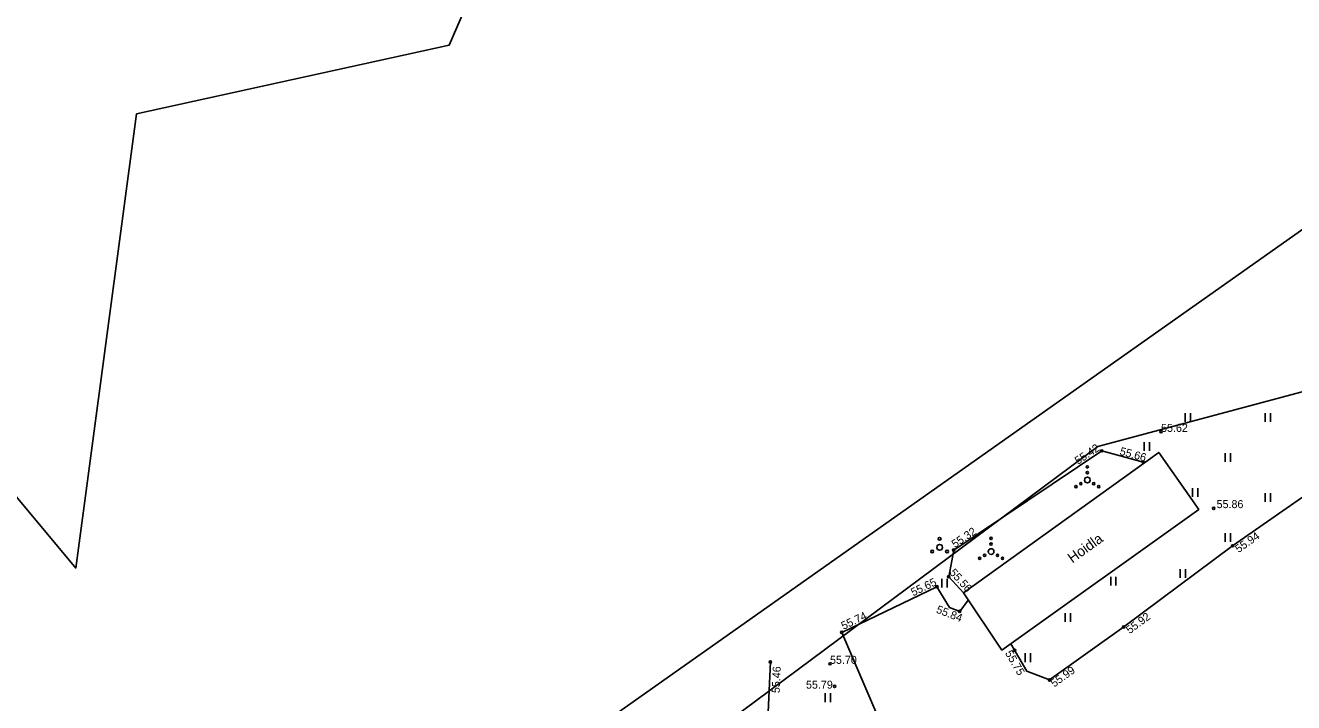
# Model space of a CAD drawing. Extents: x 634393 to 634838, y 6467669 to 6468027.
# Drawn here: x 634476.8 to 634587.8, y 6467876.6 to 6467935.8 of the extents above; entities that cross this region are included whole.
import ezdxf

# ---------------------------------------------------------------- set-up
doc = ezdxf.new("R2010")
doc.units = 0
for name, color, linetype in [('HALJASTUS', 7, 'Continuous'), ('KORGUS-EH2000', 7, 'Continuous'), ('MOOTPIIR', 7, 'Continuous'), ('PIIR', 7, 'Continuous'), ('PUU', 7, 'Continuous'), ('RAJATIS', 7, 'Continuous'), ('RELJEEF', 7, 'Continuous'), ('TEE', 7, 'Continuous'), ('VORMISTUS', 7, 'Continuous')]:
    doc.layers.add(name, color=color, linetype=linetype)

msp = doc.modelspace()

# ---------------------------------------------------------------- linework, layer by layer
at = {"layer": 'HALJASTUS'}
for p, q in [((634578.27, 6467901.88), (634578.27, 6467901.12)), ((634578.73, 6467901.88), (634578.73, 6467901.12)), ((634585.27, 6467901.88), (634585.27, 6467901.12)), ((634585.73, 6467901.88), (634585.73, 6467901.12)), ((634574.68, 6467899.36), (634574.68, 6467898.6)), ((634575.14, 6467899.36), (634575.14, 6467898.6)), ((634581.77, 6467898.38), (634581.77, 6467897.62)), ((634582.23, 6467898.38), (634582.23, 6467897.62)), ((634578.92, 6467895.32), (634578.92, 6467894.56)), ((634579.37, 6467895.32), (634579.37, 6467894.56)), ((634585.27, 6467894.88), (634585.27, 6467894.12)), ((634585.73, 6467894.88), (634585.73, 6467894.12)), ((634581.77, 6467891.38), (634581.77, 6467890.62)), ((634582.23, 6467891.38), (634582.23, 6467890.62)), ((634577.83, 6467888.24), (634577.83, 6467887.48)), ((634578.29, 6467888.24), (634578.29, 6467887.48)), ((634556.99, 6467887.4), (634556.99, 6467886.64)), ((634557.45, 6467887.4), (634557.45, 6467886.64)), ((634571.76, 6467887.56), (634571.76, 6467886.8)), ((634572.21, 6467887.56), (634572.21, 6467886.8)), ((634567.77, 6467884.38), (634567.77, 6467883.62)), ((634568.23, 6467884.38), (634568.23, 6467883.62)), ((634564.27, 6467880.88), (634564.27, 6467880.12)), ((634564.73, 6467880.88), (634564.73, 6467880.12)), ((634546.77, 6467877.38), (634546.77, 6467876.62)), ((634547.23, 6467877.38), (634547.23, 6467876.62))]:
    msp.add_line(p, q, dxfattribs=at)
msp.add_lwpolyline([(634558.87, 6467886.16), (634557.59, 6467887.58), (634558.02, 6467889.91), (634570.97, 6467898.59), (634574.72, 6467897.57)], dxfattribs=at)
for centre, radius in [((634569.71, 6467897.19), 0.1), ((634569.71, 6467896.69), 0.1), ((634569.14, 6467895.71), 0.1), ((634569.71, 6467896.04), 0.25), ((634570.27, 6467895.71), 0.1), ((634568.71, 6467895.46), 0.1), ((634570.71, 6467895.46), 0.1), ((634561.29, 6467890.93), 0.1), ((634561.29, 6467890.43), 0.1), ((634560.29, 6467889.2), 0.1), ((634560.72, 6467889.45), 0.1), ((634561.29, 6467889.78), 0.25), ((634561.85, 6467889.45), 0.1), ((634562.29, 6467889.2), 0.1)]:
    msp.add_circle(centre, radius, dxfattribs=at)
at = {"layer": 'KORGUS-EH2000'}
for centre in [(634576.16, 6467900.26), (634570.97, 6467898.59), (634574.61, 6467897.6), (634580.77, 6467893.55), (634582.42, 6467890.28), (634558.02, 6467889.91), (634556.55, 6467886.71), (634557.59, 6467887.58), (634558.55, 6467884.54), (634548.22, 6467882.71), (634572.89, 6467883.19), (634563.35, 6467881.14), (634541.99, 6467880.13), (634547.2, 6467879.96), (634547.6, 6467877.98), (634566.41, 6467878.55)]:
    msp.add_circle(centre, 0.1, dxfattribs=at)
at = {"layer": 'MOOTPIIR'}
msp.add_lwpolyline([(634487.17, 6467836.9), (634545.93, 6467752.46), (634681.97, 6467851.6), (634682.98, 6467894.64), (634674.03, 6467902.48), (634688.99, 6467927.64), (634680.21, 6467933.59), (634664.44, 6467924.08), (634570.62, 6467898.97)], close=True, dxfattribs=at)
at = {"layer": 'PIIR'}
msp.add_lwpolyline([(634588.77, 6467724.25), (634570.93, 6467716.43), (634554.95, 6467709.93), (634536.89, 6467703.21), (634514.22, 6467695.28), (634488.34, 6467687.53), (634466.22, 6467681.7), (634443.64, 6467676.53), (634418.35, 6467671.72), (634402.16, 6467668.93), (634393.38, 6467760.56), (634421.5, 6467958.63), (634473.16, 6467951.29), (634465.82, 6467906.78), (634481.21, 6467888.33), (634486.53, 6467928.08), (634513.89, 6467934.08), (634536.15, 6467985.46), (634617.7, 6467944.87)], dxfattribs=at)
at = {"layer": 'PUU'}
for centre, radius in [((634556.79, 6467890.15), 0.25), ((634556.79, 6467890.9), 0.125), ((634556.14, 6467889.78), 0.125), ((634557.44, 6467889.78), 0.125)]:
    msp.add_circle(centre, radius, dxfattribs=at)
at = {"layer": 'RAJATIS'}
msp.add_lwpolyline([(634558.87, 6467886.16), (634562.24, 6467881.16), (634579.45, 6467893.46), (634575.96, 6467898.46)], close=True, dxfattribs=at)
at = {"layer": 'RELJEEF'}
msp.add_line((634541.85, 6467877.05), (634541.85, 6467877.05), dxfattribs=at)
msp.add_lwpolyline([(634541.99, 6467880.13), (634541.39, 6467866.92), (634544.49, 6467864.61)], dxfattribs=at)
at = {"layer": 'TEE'}
for points in [[(634681.68, 6467932.78), (634675.99, 6467926.79), (634666.04, 6467920.35), (634659.33, 6467917.74), (634654.82, 6467916.39), (634645.94, 6467914.33), (634618.21, 6467909.36), (634604.57, 6467905.1), (634593.89, 6467898.28), (634582.42, 6467890.28), (634572.89, 6467883.19), (634566.41, 6467878.55), (634564.41, 6467879.33), (634563.02, 6467881.71)], [(634559.29, 6467885.54), (634558.55, 6467884.54), (634557.66, 6467884.88), (634556.55, 6467886.71), (634548.22, 6467882.71), (634551.9, 6467874.13), (634554.84, 6467869.34), (634562.84, 6467859.89), (634566.71, 6467858.91), (634569.34, 6467860.81), (634570.86, 6467859.84)]]:
    msp.add_lwpolyline(points, dxfattribs=at)
at = {"layer": 'VORMISTUS'}
msp.add_lwpolyline([(634558.63, 6467727.33), (634478.75, 6467840.48), (634664.95, 6467971.93), (634744.83, 6467858.78)], close=True, dxfattribs=at)

# ---------------------------------------------------------------- texts
at = {"layer": 'KORGUS-EH2000'}
for s, p in [('55.62', (634576.16, 6467900.25)), ('55.86', (634581.02, 6467893.58)), ('55.70', (634547.2, 6467879.96)), ('55.79', (634545.1, 6467877.79))]:
    msp.add_text(s, height=0.7, dxfattribs=at).set_placement(p)
for s, rotation, p in [('55.42', 33.8654, (634568.9, 6467897.36)), ('55.66', 344.713, (634572.49, 6467898.26)), ('55.32', 33.8654, (634558.13, 6467890.07)), ('55.94', 34.8973, (634582.94, 6467889.64)), ('55.56', 312.1079, (634557.6, 6467887.9)), ('55.65', 25.6361, (634554.48, 6467885.86)), ('55.84', 338.8243, (634556.43, 6467884.45)), ('55.74', 25.6361, (634548.38, 6467882.92)), ('55.92', 36.6327, (634573.42, 6467882.55)), ('55.75', 300.2861, (634562.49, 6467880.89)), ('55.46', 87.4201, (634542.79, 6467877.39)), ('55.99', 35.6372, (634566.81, 6467877.88))]:
    msp.add_text(s, height=0.7, rotation=rotation, dxfattribs=at).set_placement(p)
at = {"layer": 'RAJATIS'}
msp.add_text('Hoidla', height=0.9, rotation=35.7243, dxfattribs=at).set_placement((634568.4, 6467888.73))

doc.saveas('drawing.dxf')
